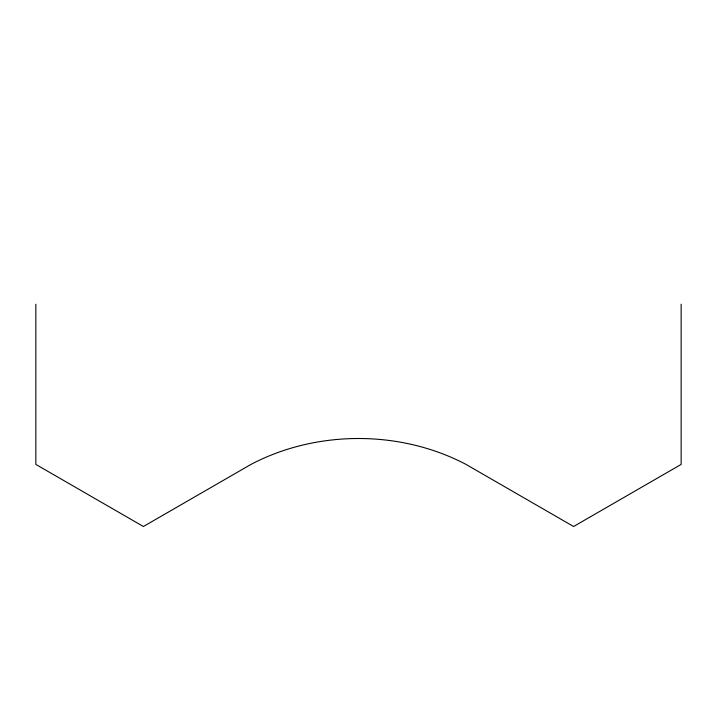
<?xml version="1.0" encoding="UTF-8"?>
<svg xmlns="http://www.w3.org/2000/svg" width="717" height="717" viewBox="0 0 717 717"><rect width="100%" height="100%" fill="white"/><g stroke="black" fill="none" stroke-linecap="round" stroke-linejoin="round"><path stroke-width="1.08" d="M681.15 304.214L681.15 464.419L573.6 526.511L466.05 464.419C400.328 429.868 316.672 429.868 250.95 464.419L143.4 526.511L35.85 464.419L35.85 304.214"/></g></svg>
